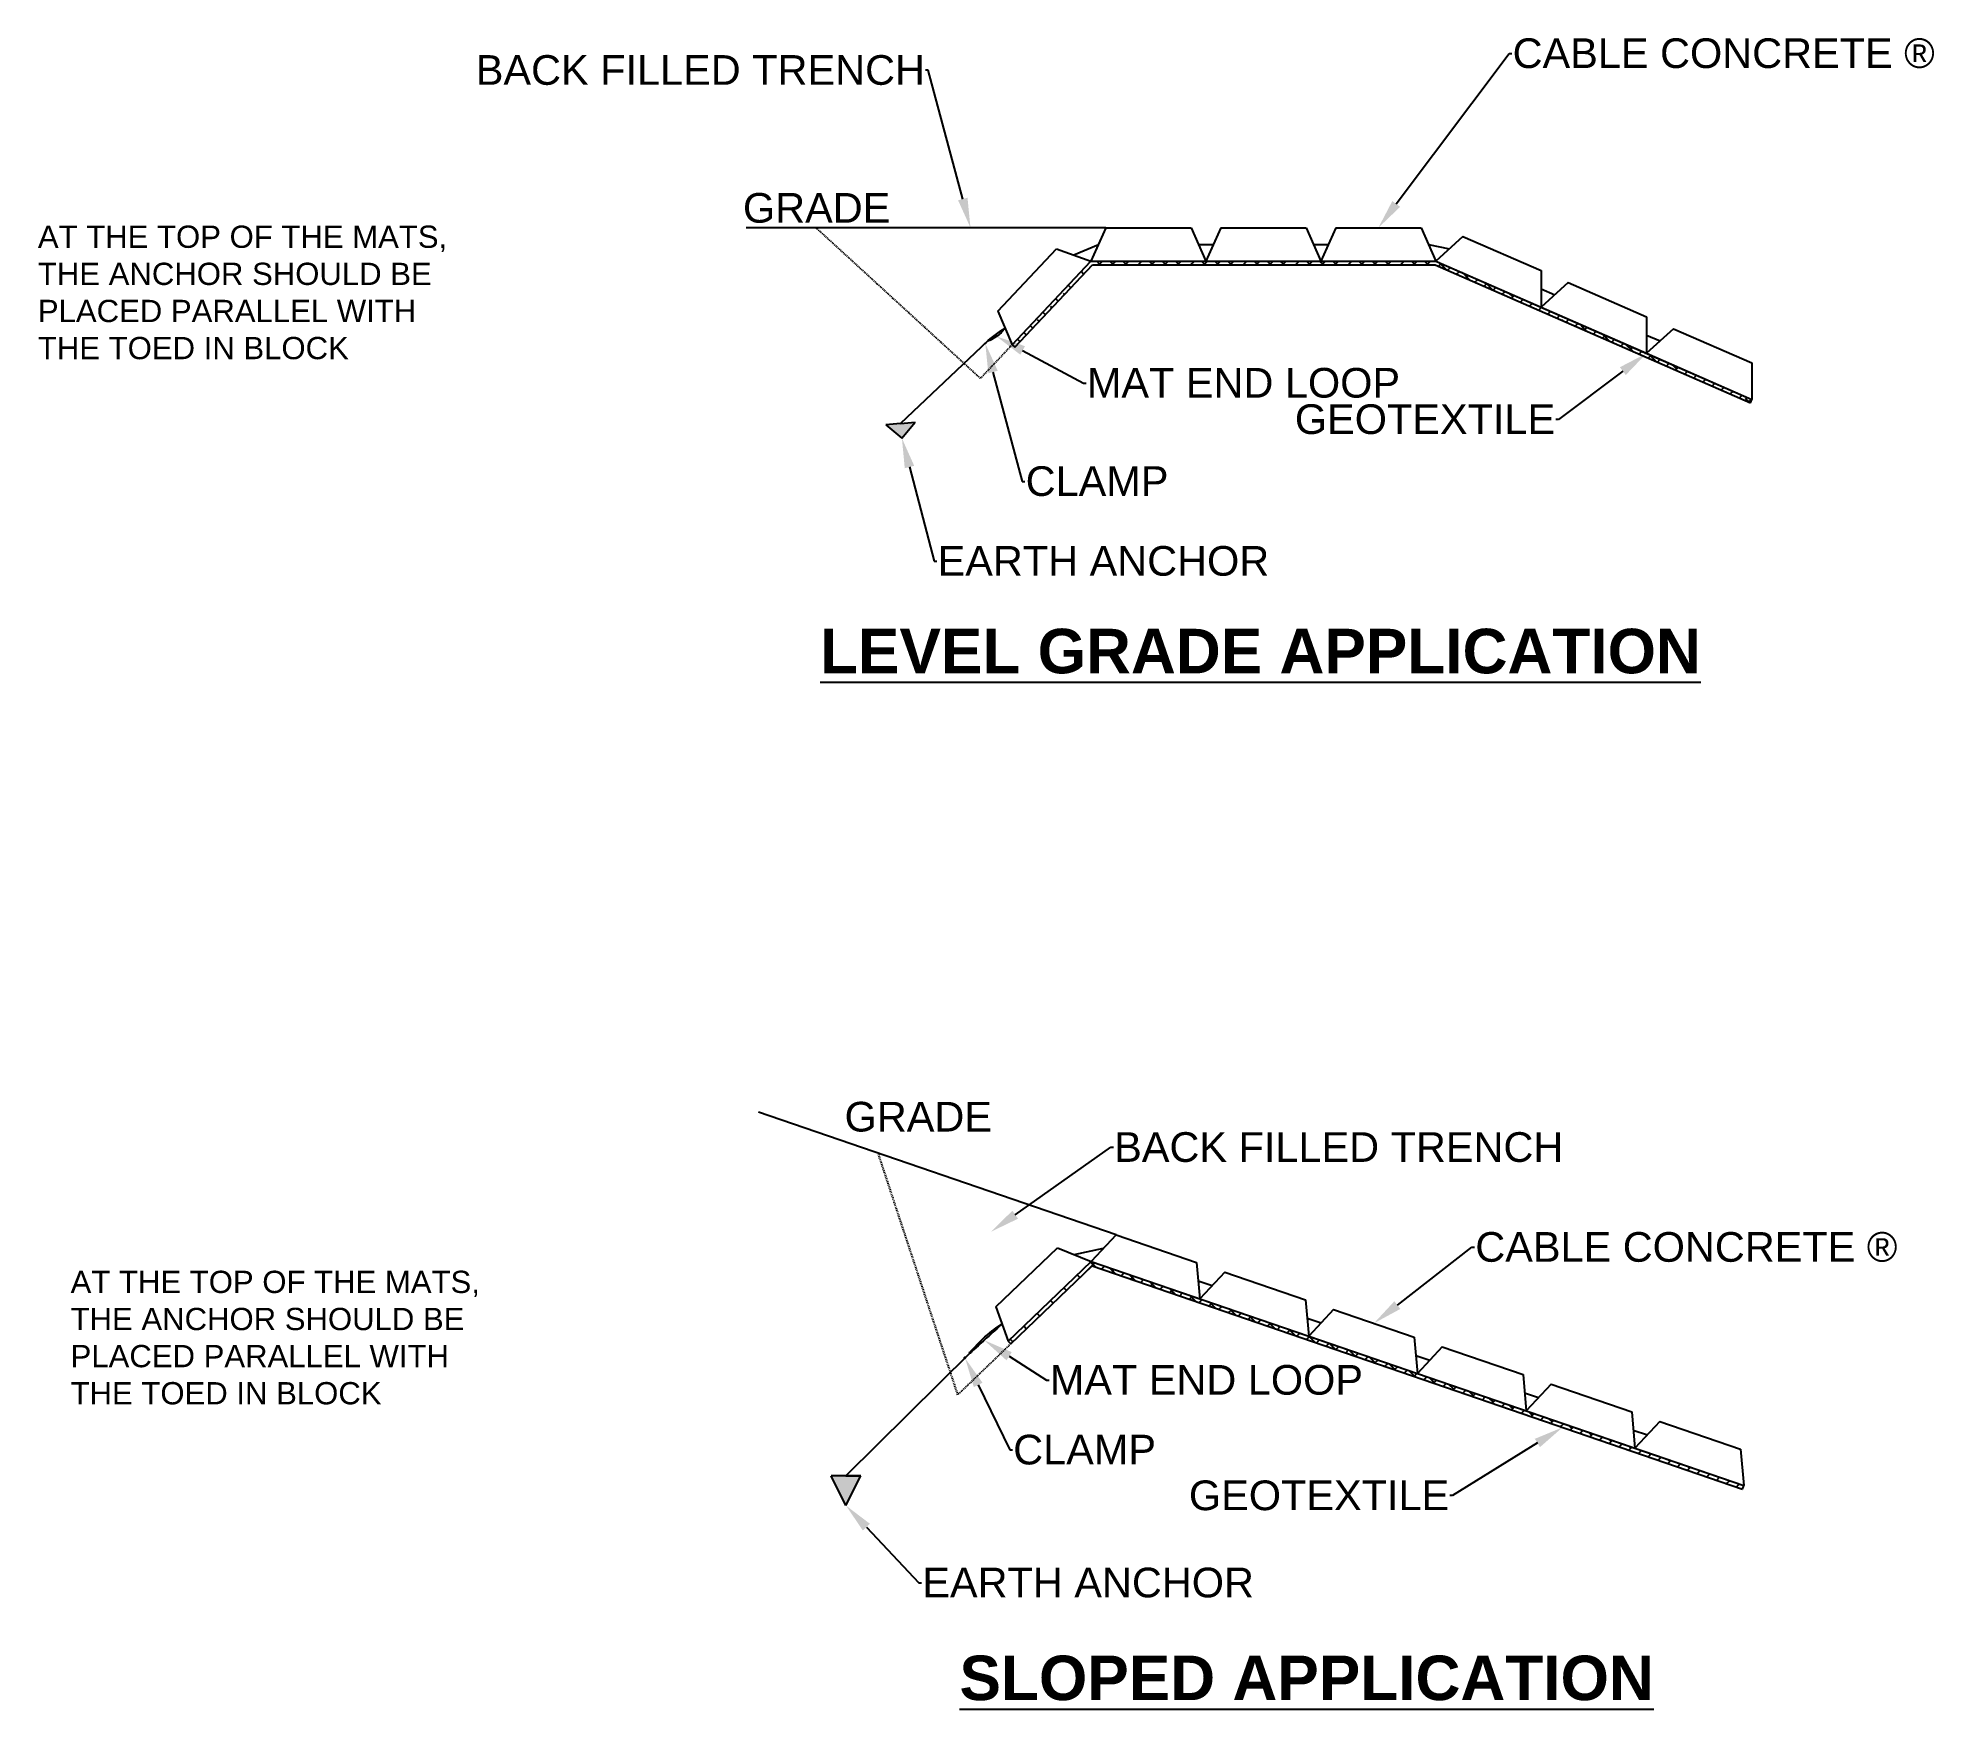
# Model space of a CAD drawing. Header units: inches. Extents: x -123 to 133, y -185 to 40.
import ezdxf
from ezdxf import colors
from ezdxf.entities.mleader import LeaderData, LeaderLine
from ezdxf.math import Vec2, Vec3

# ---------------------------------------------------------------- set-up
doc = ezdxf.new("R2010")
doc.units = ezdxf.units.IN
doc.header["$MEASUREMENT"] = 0
doc.linetypes.add('HIDDEN', pattern=[0.375, 0.25, -0.125])
doc.styles.get("Standard").update_dxf_attribs({"font": 'arial.ttf'})

msp = doc.modelspace()

# ---------------------------------------------------------------- hatches: boundary and pattern name
h = msp.add_hatch()
h.set_pattern_fill('ANSI38', color=256, scale=10)
h.paths.add_polyline_path([(65.66, 10.12), (19.16, 10.12), (8.53, -1.16), (8.9, -1.5), (19.38, 9.62), (65.56, 9.62), (108.06, -8.98), (108.26, -8.52)])
h = msp.add_hatch(color=256)
h.dxf.hatch_style = 1
h.paths.add_polyline_path([(4.91, -0.96, 0.191637), (4.91, -0.97), (4.94, -0.95, 0.678364)])
h.paths.add_polyline_path([(4.94, -0.95), (4.91, -0.97, 0.678364), (4.94, -0.96, 0.191637)])
edge = h.paths.add_edge_path()
edge.add_spline(control_points=[(5.22, -0.68), (5.22, -0.68), (5.22, -0.68), (5.22, -0.67), (5.22, -0.67)], knot_values=[2.89336, 2.89336, 2.89336, 2.89336, 2.897376, 2.970863, 2.970863, 2.970863, 2.970863], degree=3, periodic=0)
edge.add_arc((5.22, -0.68), 0.0137, 79.0296, 180)
edge.add_arc((5.22, -0.68), 0.0137, 180, 223.3938)
edge.add_line((5.21, -0.69), (5.22, -0.68))
edge = h.paths.add_edge_path()
edge.add_spline(control_points=[(5.22, -0.67), (5.22, -0.67), (5.22, -0.68), (5.22, -0.68), (5.22, -0.68)], knot_values=[2.89336, 2.89336, 2.89336, 2.89336, 2.966846, 2.970863, 2.970863, 2.970863, 2.970863], degree=3, periodic=0)
edge.add_spline(control_points=[(5.22, -0.68), (5.22, -0.68), (5.22, -0.68), (5.23, -0.69)], knot_values=[2.970863, 2.970863, 2.970863, 2.970863, 3.062618, 3.062618, 3.062618, 3.062618], degree=3, periodic=0)
edge.add_arc((5.22, -0.68), 0.0137, 331.9754, 360)
edge.add_arc((5.22, -0.68), 0.0137, 0, 79.0296)
edge = h.paths.add_edge_path()
edge.add_spline(control_points=[(5.23, -0.69), (5.22, -0.68), (5.22, -0.68), (5.22, -0.68)], knot_values=[2.970863, 2.970863, 2.970863, 2.970863, 3.062618, 3.062618, 3.062618, 3.062618], degree=3, periodic=0)
edge.add_line((5.22, -0.68), (5.21, -0.69))
edge.add_arc((5.22, -0.68), 0.0137, 223.3938, 331.9754)
h = msp.add_hatch(color=256)
h.dxf.hatch_style = 1
h.paths.add_polyline_path([(4.93, -0.95, 0.678364), (4.91, -0.96, 0.191637), (4.92, -0.96)])
h.paths.add_polyline_path([(4.93, -0.96, 0.191637), (4.93, -0.95), (4.92, -0.96, 0.678364)])
h = msp.add_hatch(color=256)
h.dxf.hatch_style = 1
edge = h.paths.add_edge_path()
edge.add_spline(control_points=[(5.22, -0.68), (5.22, -0.68), (5.22, -0.68), (5.22, -0.67), (5.22, -0.67)], knot_values=[2.92465, 2.92465, 2.92465, 2.92465, 2.928667, 2.970863, 2.970863, 2.970863, 2.970863], degree=3, periodic=0)
edge.add_arc((5.22, -0.68), 0.00713, 88.7816, 180)
edge.add_arc((5.22, -0.68), 0.00713, 180, 223.3938)
edge.add_line((5.21, -0.68), (5.22, -0.68))
edge = h.paths.add_edge_path()
edge.add_spline(control_points=[(5.22, -0.67), (5.22, -0.67), (5.22, -0.68), (5.22, -0.68), (5.22, -0.68)], knot_values=[2.92465, 2.92465, 2.92465, 2.92465, 2.966846, 2.970863, 2.970863, 2.970863, 2.970863], degree=3, periodic=0)
edge.add_spline(control_points=[(5.22, -0.68), (5.22, -0.68), (5.22, -0.68), (5.22, -0.68)], knot_values=[2.970863, 2.970863, 2.970863, 2.970863, 3.02451, 3.02451, 3.02451, 3.02451], degree=3, periodic=0)
edge.add_arc((5.22, -0.68), 0.00713, 315.6847, 360)
edge.add_arc((5.22, -0.68), 0.00713, 0, 88.7816)
edge = h.paths.add_edge_path()
edge.add_spline(control_points=[(5.22, -0.68), (5.22, -0.68), (5.22, -0.68), (5.22, -0.68)], knot_values=[2.970863, 2.970863, 2.970863, 2.970863, 3.02451, 3.02451, 3.02451, 3.02451], degree=3, periodic=0)
edge.add_line((5.22, -0.68), (5.21, -0.68))
edge.add_arc((5.22, -0.68), 0.00713, 223.3938, 315.6847)
h = msp.add_hatch(color=256)
h.dxf.hatch_style = 1
h.paths.add_polyline_path([(-4.52, -11.58), (-6.51, -11.77), (-8.5, -11.96), (-6.32, -13.76)])
h = msp.add_hatch()
h.set_pattern_fill('ANSI38', color=256, scale=10)
h.set_pattern_definition([(45, (0, -36.7007), (-0.883883, 0.883883), []), (135, (0, -36.7007), (-2.65165, 0.883883), [3.125, -1.875])])
h.paths.add_polyline_path([(19.31, -125.26), (106.98, -155.36), (107.15, -154.88), (19.19, -124.69), (8, -135.42), (8.35, -135.78)])
h = msp.add_hatch(color=256)
h.dxf.hatch_style = 1
h.paths.add_polyline_path([(2.22, -137.61, 0.669583), (2.1, -137.66, 0.197904), (2.12, -137.71)])
h.paths.add_polyline_path([(2.24, -137.66, 0.197904), (2.22, -137.61), (2.12, -137.71, 0.669583)])
h = msp.add_hatch(color=256)
h.dxf.hatch_style = 1
edge = h.paths.add_edge_path()
edge.add_spline(control_points=[(2.87, -136.97), (2.86, -136.97), (2.85, -136.97), (2.87, -136.94), (2.89, -136.9)], knot_values=[5.457034, 5.457034, 5.457034, 5.457034, 5.541056, 5.88519, 5.88519, 5.88519, 5.88519], degree=3, periodic=0)
edge.add_arc((2.87, -136.97), 0.0689, 68.5709, 180)
edge.add_arc((2.87, -136.97), 0.0689, 180, 224.7776)
edge.add_line((2.82, -137.02), (2.87, -136.97))
edge = h.paths.add_edge_path()
edge.add_arc((2.87, -136.97), 0.0689, 0, 30.0976)
edge.add_spline(control_points=[(2.93, -136.93), (2.9, -136.95), (2.88, -136.96), (2.87, -136.97)], knot_values=[5.88519, 5.88519, 5.88519, 5.88519, 6.158806, 6.158806, 6.158806, 6.158806], degree=3, periodic=0)
edge.add_line((2.87, -136.97), (2.82, -137.02))
edge.add_arc((2.87, -136.97), 0.0689, 224.7776, 360)
edge = h.paths.add_edge_path()
edge.add_spline(control_points=[(2.89, -136.9), (2.87, -136.94), (2.85, -136.97), (2.86, -136.97), (2.87, -136.97)], knot_values=[5.457034, 5.457034, 5.457034, 5.457034, 5.801168, 5.88519, 5.88519, 5.88519, 5.88519], degree=3, periodic=0)
edge.add_spline(control_points=[(2.87, -136.97), (2.88, -136.96), (2.9, -136.95), (2.93, -136.93)], knot_values=[5.88519, 5.88519, 5.88519, 5.88519, 6.158806, 6.158806, 6.158806, 6.158806], degree=3, periodic=0)
edge.add_arc((2.87, -136.97), 0.0689, 30.0976, 68.5709)
h = msp.add_hatch(color=256)
h.dxf.hatch_style = 1
h.paths.add_polyline_path([(-13.86, -157.57), (-11.86, -153.57), (-15.86, -153.57)])

# ---------------------------------------------------------------- linework, layer by layer
for p, q in [((21.16, 14.62), (-27.33, 14.62)), ((21.16, 14.62), (19.16, 10.12)), ((21.16, 14.62), (32.66, 14.62)), ((32.66, 14.62), (34.66, 10.12)), ((36.66, 14.62), (34.66, 10.12)), ((36.66, 14.62), (48.16, 14.62)), ((48.16, 14.62), (50.16, 10.12)), ((52.16, 14.62), (50.16, 10.12)), ((52.16, 14.62), (63.66, 14.62)), ((63.66, 14.62), (65.66, 10.12)), ((69.3, 13.44), (65.66, 10.12)), ((69.3, 13.44), (65.66, 10.12)), ((69.3, 13.44), (79.84, 8.83)), ((69.3, 13.44), (79.84, 8.83)), ((6.63, 3.39), (14.52, 11.75)), ((14.52, 11.75), (19.16, 10.12)), ((16.84, 10.94), (20.16, 12.37)), ((33.66, 12.37), (35.66, 12.37)), ((49.16, 12.37), (51.16, 12.37)), ((64.66, 12.37), (67.48, 11.78)), ((8.53, -1.16), (19.16, 10.12)), ((8.9, -1.5), (19.38, 9.62)), ((19.16, 10.12), (34.66, 10.12)), ((19.16, 10.12), (65.66, 10.12)), ((19.38, 9.62), (65.56, 9.62)), ((34.66, 10.12), (50.16, 10.12)), ((50.16, 10.12), (65.66, 10.12)), ((65.56, 9.62), (108.06, -8.98)), ((65.66, 10.12), (79.86, 3.91)), ((65.66, 10.12), (79.86, 3.91)), ((65.66, 10.12), (108.26, -8.52)), ((79.84, 8.83), (79.86, 3.91)), ((79.84, 8.83), (79.86, 3.91)), ((79.85, 6.37), (81.68, 5.57)), ((83.5, 7.23), (79.86, 3.91)), ((83.5, 7.23), (94.04, 2.62)), ((6.63, 3.39), (8.53, -1.16)), ((79.86, 3.91), (94.06, -2.31)), ((94.04, 2.62), (94.06, -2.31)), ((94.05, 0.15), (95.88, -0.65)), ((97.7, 1.01), (94.06, -2.31)), ((97.7, 1.01), (108.23, -3.6)), ((5.22, -0.68), (-6.51, -11.77)), ((8.53, -1.16), (8.9, -1.5)), ((94.06, -2.31), (108.26, -8.52)), ((108.23, -3.6), (108.26, -8.52)), ((108.06, -8.98), (108.26, -8.52)), ((-6.51, -11.77), (-8.5, -11.96)), ((-8.5, -11.96), (-6.32, -13.76)), ((-6.51, -11.77), (-4.52, -11.58)), ((-6.32, -13.76), (-4.52, -11.58)), ((22.54, -121.08), (-25.65, -104.54)), ((22.54, -121.08), (19.19, -124.69)), ((22.54, -121.08), (33.41, -124.82)), ((6.33, -130.79), (14.63, -122.83)), ((8, -135.42), (19.19, -124.69)), ((8, -135.42), (19.19, -124.69)), ((14.63, -122.83), (19.19, -124.69)), ((16.91, -123.76), (20.86, -122.89)), ((19.19, -124.69), (33.85, -129.72)), ((19.19, -124.69), (107.15, -154.88)), ((33.41, -124.82), (33.85, -129.72)), ((8.35, -135.78), (19.31, -125.26)), ((19.31, -125.26), (106.98, -155.36)), ((33.63, -127.27), (35.52, -127.92)), ((37.2, -126.12), (33.85, -129.72)), ((37.2, -126.12), (48.08, -129.85)), ((33.85, -129.72), (48.51, -134.75)), ((48.08, -129.85), (48.51, -134.75)), ((6.33, -130.79), (8, -135.42)), ((48.29, -132.3), (50.18, -132.95)), ((51.86, -131.15), (48.51, -134.75)), ((51.86, -131.15), (62.74, -134.88)), ((8, -135.42), (8.35, -135.78)), ((48.51, -134.75), (63.17, -139.79)), ((62.74, -134.88), (63.17, -139.79)), ((2.87, -136.97), (-13.86, -153.57)), ((62.95, -137.33), (64.84, -137.98)), ((66.52, -136.18), (63.17, -139.79)), ((66.52, -136.18), (77.4, -139.91)), ((63.17, -139.79), (77.83, -144.82)), ((77.4, -139.91), (77.83, -144.82)), ((77.61, -142.37), (79.5, -143.02)), ((81.18, -141.21), (77.83, -144.82)), ((81.18, -141.21), (92.06, -144.95)), ((77.83, -144.82), (92.49, -149.85)), ((92.06, -144.95), (92.49, -149.85)), ((92.27, -147.4), (94.16, -148.05)), ((95.84, -146.25), (92.49, -149.85)), ((95.84, -146.25), (106.72, -149.98)), ((92.49, -149.85), (107.15, -154.88)), ((106.72, -149.98), (107.15, -154.88)), ((-11.86, -153.57), (-15.86, -153.57)), ((-13.86, -157.57), (-15.86, -153.57)), ((-13.86, -153.57), (-11.86, -153.57)), ((-13.86, -157.57), (-11.86, -153.57)), ((106.98, -155.36), (107.15, -154.88))]:
    msp.add_line(p, q)
at = {"linetype": 'HIDDEN', "ltscale": 0.5}
for p, q in [((4.26, -5.69), (-17.92, 14.62)), ((8.53, -1.16), (4.26, -5.69)), ((1.22, -142.63), (-9.52, -110.08)), ((8.35, -135.78), (1.22, -142.63))]:
    msp.add_line(p, q, dxfattribs=at)
for centre, radius in [((4.92, -0.96), 0.0148), ((5.22, -0.68), 0.0137), ((2.17, -137.66), 0.0721), ((2.87, -136.97), 0.0689)]:
    msp.add_circle(centre, radius)
for points in [[(7.58, 1.11), (6.29, 0.18), (5.22, -0.68), (6.56, 0.06), (7.58, 1.11)], [(7.17, -133.11), (4.87, -134.85), (2.86, -136.97), (5.05, -135.03), (7.17, -133.11)]]:
    msp.add_spline(points, degree=3)

# ---------------------------------------------------------------- texts
at = {"attachment_point": 1}
for s, width, insert, char_height in [('GRADE', 21.0034, (-27.75, 19.29), 4), ('AT THE TOP OF THE MATS, \\PTHE ANCHOR SHOULD BE \\PPLACED PARALLEL WITH \\PTHE TOED IN BLOCK', 60.7346, (-122.79, 14.9), 3), ('{\\fArial|b1|i0|c0|p34;\\LLEVEL GRADE APPLICATION}', 121.2122, (-17.36, -39.43), 6), ('GRADE', 14.8848, (-14.05, -103.17), 4), ('AT THE TOP OF THE MATS, \\PTHE ANCHOR SHOULD BE \\PPLACED PARALLEL WITH \\PTHE TOED IN BLOCK', 60.7346, (-118.38, -125.93), 3), ('{\\fArial|b1|i0|c0|p34;\\LSLOPED APPLICATION}', 147.2278, (1.44, -177.79), 6)]:
    msp.add_mtext_dynamic_manual_height_columns(s, width=width, gutter_width=1, heights=[0], dxfattribs=dict(at, insert=insert, char_height=char_height))

# ---------------------------------------------------------------- leaders
ml = msp.add_multileader_mtext('Standard')
ml.set_content('CABLE CONCRETE ®', color=256)
ml.set_leader_properties()
ml.build(insert=Vec2(0, 0))
ml.multileader.update_dxf_attribs({"dogleg_length": 0.36})
ctx = ml.context
ctx.base_point, ctx.landing_gap_size, ctx.plane_origin = Vec3(75.91, 38.09), 0.09, Vec3(57.91, 14.62)
notes = []
notes.append((ctx, [(0, (1, 1, 0), (75.55, 38.09), (1, 0), 0.36, [(0, [(57.91, 14.62)], 0, [])])]))
ctx.mtext.insert, ctx.mtext.flow_direction = Vec3(76, 40.13), 5
ml = msp.add_multileader_mtext('Standard')
ml.set_content('BACK FILLED TRENCH', color=256)
ml.set_leader_properties()
ml.build(insert=Vec2(0, 0))
ml.multileader.update_dxf_attribs({"dogleg_length": 0.36})
ctx = ml.context
ctx.base_point, ctx.landing_gap_size, ctx.plane_origin = Vec3(-63, 35.84), 0.09, Vec3(2.92, 14.62)
ctx.text_align_type = 2
notes.append((ctx, [(0, (1, 1, 0), (-2.77, 35.84), (-1, 0), 0.36, [(0, [(2.92, 14.62)], 0, [])])]))
ctx.mtext.insert, ctx.mtext.alignment, ctx.mtext.flow_direction = Vec3(-3.22, 37.87), 3, 5
ml = msp.add_multileader_mtext('Standard')
ml.set_content('CLAMP', color=256)
ml.set_leader_properties()
ml.build(insert=Vec2(0, 0))
ml.multileader.update_dxf_attribs({"dogleg_length": 0.36})
ctx = ml.context
ctx.base_point, ctx.landing_gap_size, ctx.plane_origin = Vec3(10.27, -19.57), 0.09, Vec3(4.92, -0.97)
notes.append((ctx, [(0, (1, 1, 0), (9.91, -19.57), (1, 0), 0.36, [(0, [(4.92, -0.97)], 0, [])])]))
ctx.mtext.insert, ctx.mtext.flow_direction = Vec3(10.36, -17.53), 5
ml = msp.add_multileader_mtext('Standard')
ml.set_content('MAT END LOOP', color=256)
ml.set_leader_properties()
ml.build(insert=Vec2(0, 0))
ml.multileader.update_dxf_attribs({"dogleg_length": 0.36})
ctx = ml.context
ctx.base_point, ctx.landing_gap_size, ctx.plane_origin = Vec3(18.52, -6.32), 0.09, Vec3(6.43, -0.03)
notes.append((ctx, [(1, (1, 1, 0), (18.16, -6.32), (1, 0), 0.36, [(0, [(6.43, -0.03)], 0, [])])]))
ctx.mtext.insert, ctx.mtext.flow_direction = Vec3(18.61, -4.28), 5
ml = msp.add_multileader_mtext('Standard')
ml.set_content('GEOTEXTILE', color=256)
ml.set_leader_properties()
ml.build(insert=Vec2(0, 0))
ml.multileader.update_dxf_attribs({"dogleg_length": 0.36})
ctx = ml.context
ctx.base_point, ctx.landing_gap_size, ctx.plane_origin = Vec3(47.15, -11.21), 0.09, Vec3(94.06, -2.31)
ctx.text_align_type = 2
notes.append((ctx, [(0, (1, 1, 0), (82.18, -11.21), (-1, 0), 0.36, [(0, [(94.06, -2.31)], 0, [])])]))
ctx.mtext.insert, ctx.mtext.alignment, ctx.mtext.flow_direction = Vec3(81.73, -9.18), 3, 5
ml = msp.add_multileader_mtext('Standard')
ml.set_content('EARTH ANCHOR', color=256)
ml.set_leader_properties()
ml.build(insert=Vec2(0, 0))
ml.multileader.update_dxf_attribs({"dogleg_length": 0.36})
ctx = ml.context
ctx.base_point, ctx.landing_gap_size, ctx.plane_origin = Vec3(-1.6, -30.32), 0.09, Vec3(-6.32, -13.76)
notes.append((ctx, [(0, (1, 1, 0), (-1.96, -30.32), (1, 0), 0.36, [(0, [(-6.32, -13.76)], 0, [])])]))
ctx.mtext.insert, ctx.mtext.flow_direction = Vec3(-1.51, -28.28), 5
ml = msp.add_multileader_mtext('Standard')
ml.set_content('BACK FILLED TRENCH', color=256)
ml.set_leader_properties()
ml.build(insert=Vec2(0, 0))
ml.multileader.update_dxf_attribs({"dogleg_length": 0.36})
ctx = ml.context
ctx.base_point, ctx.landing_gap_size, ctx.plane_origin = Vec3(22.2, -109.29), 0.09, Vec3(5.68, -120.68)
notes.append((ctx, [(0, (1, 1, 0), (21.84, -109.29), (1, 0), 0.36, [(0, [(5.68, -120.68)], 0, [])])]))
ctx.mtext.insert, ctx.mtext.flow_direction = Vec3(22.29, -107.26), 5
ml = msp.add_multileader_mtext('Standard')
ml.set_content('CABLE CONCRETE ®', color=256)
ml.set_leader_properties()
ml.build(insert=Vec2(0, 0))
ml.multileader.update_dxf_attribs({"dogleg_length": 0.36})
ctx = ml.context
ctx.base_point, ctx.landing_gap_size, ctx.plane_origin = Vec3(70.88, -122.76), 0.09, Vec3(57.3, -133.01)
notes.append((ctx, [(0, (1, 1, 0), (70.52, -122.76), (1, 0), 0.36, [(0, [(57.3, -133.01)], 0, [])])]))
ctx.mtext.insert, ctx.mtext.flow_direction = Vec3(70.97, -120.72), 5
ml = msp.add_multileader_mtext('Standard')
ml.set_content('MAT END LOOP', color=256)
ml.set_leader_properties()
ml.build(insert=Vec2(0, 0))
ml.multileader.update_dxf_attribs({"dogleg_length": 0.36})
ctx = ml.context
ctx.base_point, ctx.landing_gap_size, ctx.plane_origin = Vec3(13.52, -140.67), 0.09, Vec3(4.76, -135.29)
notes.append((ctx, [(0, (1, 1, 0), (13.16, -140.67), (1, 0), 0.36, [(0, [(4.76, -135.29)], 0, [])])]))
ctx.mtext.insert, ctx.mtext.flow_direction = Vec3(13.61, -138.63), 5
ml = msp.add_multileader_mtext('Standard')
ml.set_content('CLAMP', color=256)
ml.set_leader_properties()
ml.build(insert=Vec2(0, 0))
ml.multileader.update_dxf_attribs({"dogleg_length": 0.36})
ctx = ml.context
ctx.base_point, ctx.landing_gap_size, ctx.plane_origin = Vec3(8.59, -150.06), 0.09, Vec3(2.2, -137.72)
notes.append((ctx, [(0, (1, 1, 0), (8.23, -150.06), (1, 0), 0.36, [(0, [(2.2, -137.72)], 0, [])])]))
ctx.mtext.insert, ctx.mtext.flow_direction = Vec3(8.68, -148.03), 5
ml = msp.add_multileader_mtext('Standard')
ml.set_content('GEOTEXTILE', color=256)
ml.set_leader_properties()
ml.build(insert=Vec2(0, 0))
ml.multileader.update_dxf_attribs({"dogleg_length": 0.36})
ctx = ml.context
ctx.base_point, ctx.landing_gap_size, ctx.plane_origin = Vec3(32.87, -156.23), 0.09, Vec3(82.74, -147.03)
ctx.text_align_type = 2
notes.append((ctx, [(0, (1, 1, 0), (67.9, -156.23), (-1, 0), 0.36, [(0, [(82.74, -147.03)], 0, [])])]))
ctx.mtext.insert, ctx.mtext.alignment, ctx.mtext.flow_direction = Vec3(67.45, -154.19), 3, 5
ml = msp.add_multileader_mtext('Standard')
ml.set_content('EARTH ANCHOR', color=256)
ml.set_leader_properties()
ml.build(insert=Vec2(0, 0))
ml.multileader.update_dxf_attribs({"dogleg_length": 0.36})
ctx = ml.context
ctx.base_point, ctx.landing_gap_size, ctx.plane_origin = Vec3(-3.66, -167.98), 0.09, Vec3(-13.86, -157.57)
notes.append((ctx, [(0, (1, 1, 0), (-4.02, -167.98), (1, 0), 0.36, [(0, [(-13.86, -157.57)], 0, [])])]))
ctx.mtext.insert, ctx.mtext.flow_direction = Vec3(-3.57, -165.94), 5
for ctx, leaders in notes:
    for number, flags, end, landing, length, lines in leaders:
        leader = LeaderData()
        leader.index, (leader.has_last_leader_line, leader.has_dogleg_vector, leader.attachment_direction) = number, flags
        leader.last_leader_point, leader.dogleg_vector, leader.dogleg_length = Vec3(end), Vec3(landing), length
        for number, points, colour, breaks in lines:
            line = LeaderLine()
            line.index, line.vertices, line.color, line.breaks = number, Vec3.list(points), colors.encode_raw_color(colour), breaks
            leader.lines.append(line)
        ctx.leaders.append(leader)

doc.saveas('drawing.dxf')
